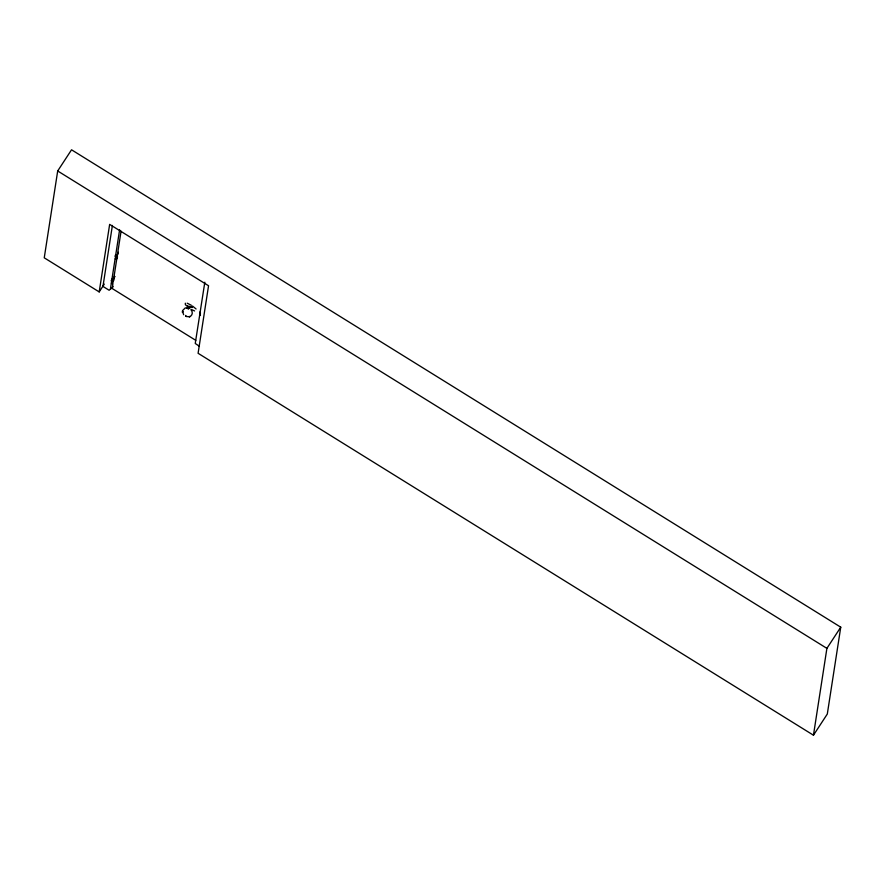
<?xml version="1.0" encoding="UTF-8"?>
<svg xmlns="http://www.w3.org/2000/svg" width="885" height="885" viewBox="0 0 885 885"><rect width="100%" height="100%" fill="white"/><g stroke="black" fill="none" stroke-linecap="round" stroke-linejoin="round"><path stroke-width="1.33" d="M111.399 280.899L111.499 280.246M113.523 280.722L112.793 279.804M115.238 256.097L115.349 256.761M115.548 255.533L116.057 256.418L117.141 255.909M99.197 291.917L109.651 224.37L208.55 285.744L198.096 353.292L813.459 735.203L827.309 714.029L840.75 627.188L71.541 149.797L57.691 170.971L44.25 257.812L99.197 291.917L104.297 284.107M102.992 286.209L112.395 225.432M111.399 281.043L111.554 280.114M115.349 255.599L115.835 256.495L117.229 256.241L117.251 255.256L115.869 254.803C114.054 255.621 118.49 253.906 117.262 256.573M115.249 257.955L110.415 289.041L109.12 290.247L103.191 286.563M115.36 256.916L115.493 256.561M115.669 255.278L119.619 229.757M116.344 256.916L118.369 252.225M112.826 281.176L114.851 276.496M116.4 258.066L118.037 253.187M112.826 283.399L113.424 279.925L112.716 279.572M115.493 258.132C114.519 261.838 119.619 256.617 116.455 255.422M112.849 284.284L112.34 288.61L195.784 340.349M113.479 280.191L116.853 258.398M117.484 254.316L121.068 231.151M113.457 281.198L113.147 279.029L111.587 279.638M204.822 282.215L195.242 343.469L199.402 346.278M813.459 735.203L826.9 648.362L840.75 627.188M111.621 281.065L113.402 280.058M200.054 311.929L199.722 314.23L200.486 315.326M111.809 280.069L112.605 280.81L113.49 280.401C114.508 278.233 110.249 279.041 112.063 280.202M182.686 311.785L183.66 314.739M182.41 311.852L182.885 311.343L182.465 312.449L182.531 310.624L185.219 307.958L189.158 307.947L187.72 305.911M189.965 316.708L186.292 316.531M185.319 303.201L185.407 304.694L189.412 308.201M112.937 278.963L114.63 276.374M113.048 286.596L110.924 288.897M111.753 282.282L111.444 283.3L112.528 283.654M192.156 307.56L191.569 307.471M116.256 255.577L116.82 256.285M194.589 310.956L191.558 309.54M187.189 303.179L191.359 305.292M116.322 256.23L116.931 256.772M189.501 306.343L190.297 306.741M189.7 307.571L190.275 307.88M189.744 306.487L190.673 307.006M57.691 170.971L826.9 648.362M192.476 306.022L196.072 308.976M191.116 306.608L191.868 307.161M189.158 307.338L188.107 306.464M189.501 307.659L188.018 306.287M116.289 258.199L116.687 258.885M112.074 280.412L111.809 279.682L113.557 280.589M190.906 309.639C193.583 312.549 191.979 316.166 189.235 316.863L189.855 316.399M200.475 313.235L200.187 312.328M115.559 255.654C115.78 257.557 117.561 255.123 117.296 256.44M185.562 315.491L185.85 316.011L185.562 315.491M187.775 308.456L186.989 308.091L188.649 308.931L187.775 308.456"/></g></svg>
